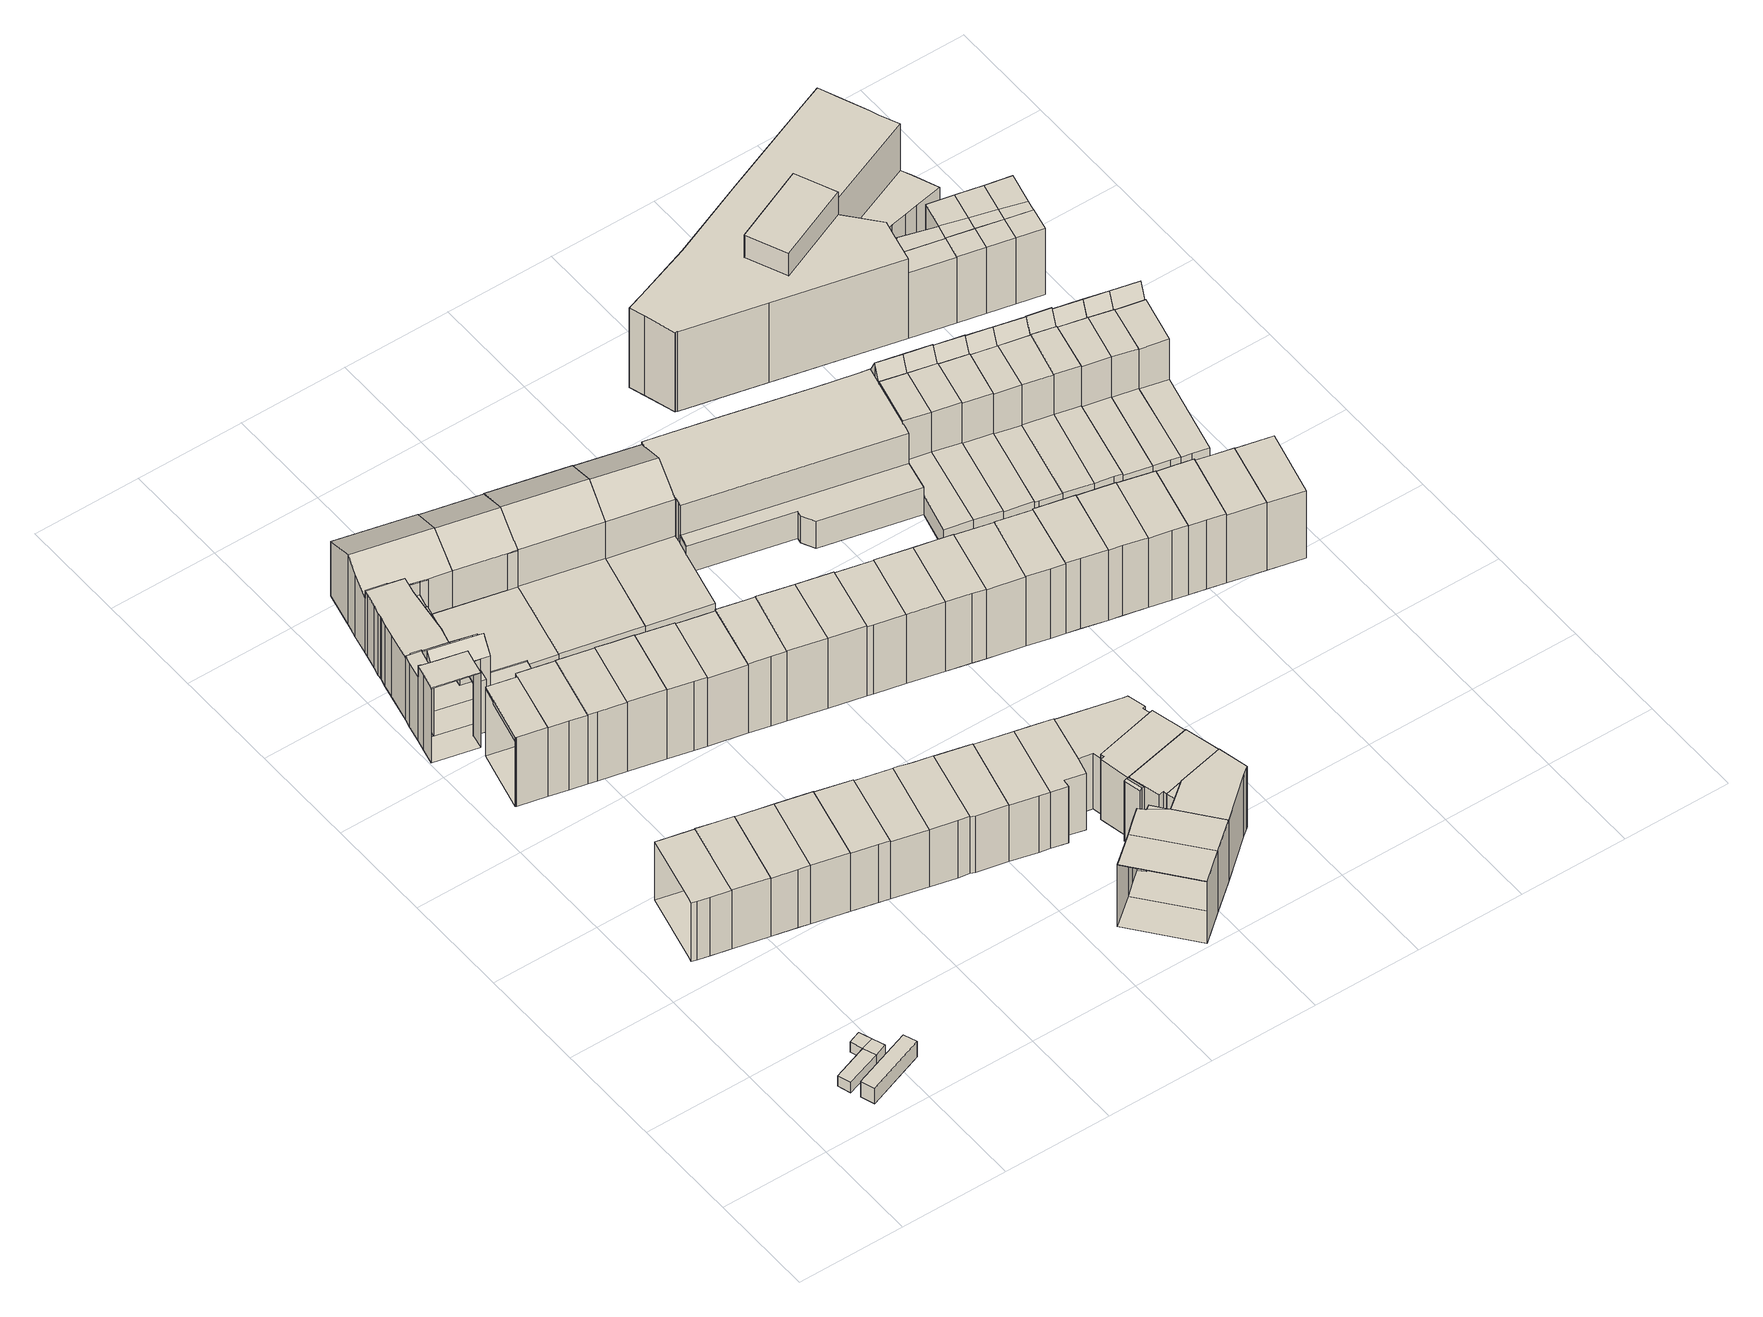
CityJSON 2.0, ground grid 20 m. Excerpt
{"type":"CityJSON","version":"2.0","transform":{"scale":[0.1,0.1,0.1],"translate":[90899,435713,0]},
"CityObjects":{
"building1":{"type":"Building","attributes":{"TerrainHeight":1.42,"bron_tex":"UltraCAM-X 10cm juni 2008","voll_tex":"complete","bron_geo":"Lidar 15-30 punten - nov. 2008","status":"1"},"geometry":[{"type":"MultiSurface","lod":"2","boundaries":[[[0,1,2,3]],[[4,0,3,5,6]],[[7,8,1,0]],[[9,10,11,12,13,14,15]],[[3,2,14,16]],[[2,1,17,14]],[[4,6,12,11]],[[6,5,13,12]],[[5,3,16,13]],[[0,4,11,10]],[[7,0,10,9]],[[1,8,15,17]],[[8,7,9,15]]]}]},
"building2":{"type":"Building","attributes":{"TerrainHeight":1.43,"bron_tex":"UltraCAM-X 10cm juni 2008","voll_tex":"complete","bron_geo":"Lidar 15-30 punten - nov. 2008","status":"1"},"geometry":[{"type":"MultiSurface","lod":"2","boundaries":[[[18,19,20,21]],[[22,23,24,25]],[[18,21,23,22]],[[21,20,24,23]],[[20,19,25,24]],[[19,18,22,25]]]}]},
"building3":{"type":"Building","attributes":{"TerrainHeight":1.89,"bron_tex":"UltraCAM-X 10cm juni 2008","voll_tex":"complete","bron_geo":"Lidar 15-30 punten - nov. 2008","status":"1"},"geometry":[{"type":"MultiSurface","lod":"2","boundaries":[[[26,27,28,29,30,31,32,33]],[[34,35,36,37,38,39,40]],[[31,30,35,34]],[[28,27,38,37]],[[27,26,41,38]],[[26,33,39,41]]]}]},
"building4":{"type":"Building","attributes":{"TerrainHeight":1.78,"bron_tex":"UltraCAM-X 10cm juni 2008","voll_tex":"complete","bron_geo":"Lidar 15-30 punten - nov. 2008","status":"1"},"geometry":[{"type":"MultiSurface","lod":"2","boundaries":[[[42,43,44,45,46,47]],[[35,48,49,37,36]],[[43,42,29,28]],[[42,47,30,29]],[[47,46,50,35]],[[46,45,48,50]],[[45,44,51,52]],[[44,43,37,49]]]}]},
"building5":{"type":"Building","attributes":{"TerrainHeight":0.68,"bron_tex":"UltraCAM-X 10cm juni 2008","voll_tex":"complete","bron_geo":"Lidar 15-30 punten - nov. 2008","status":"1"},"geometry":[{"type":"MultiSurface","lod":"2","boundaries":[[[53,54,55,56,57,58,59]],[[60,61,62,63,64,65]],[[55,54,66,67]],[[54,53,68,69]],[[53,59,61,60]],[[59,58,70,71]],[[58,57,63,62]],[[57,56,72,63]],[[56,55,64,72]]]}]},
"building6":{"type":"Building","attributes":{"TerrainHeight":0.84,"bron_tex":"UltraCAM-X 10cm juni 2008","voll_tex":"complete","bron_geo":"Lidar 15-30 punten - nov. 2008","status":"1"},"geometry":[{"type":"MultiSurface","lod":"2","boundaries":[[[73,74,75,76,77,78,79,80]],[[81,82,83]],[[84,85,86,87]],[[88,89,90,91,92,93]],[[74,73,94,93]],[[73,80,88,94]],[[79,78,95,96]],[[78,77,81,83]],[[77,76,84,87]],[[76,75,92,91]],[[75,74,97,98]],[[86,85,90,89]],[[85,84,91,90]],[[82,81,87,86]]]}]},
"building7":{"type":"Building","attributes":{"TerrainHeight":1.88,"bron_tex":"UltraCAM-X 10cm juni 2008","voll_tex":"complete","bron_geo":"Lidar 15-30 punten - nov. 2008","status":"1"},"geometry":[{"type":"MultiSurface","lod":"2","boundaries":[[[99,100,52,51,101]],[[48,102,103,49]],[[52,100,102,48]],[[99,101,104,103]],[[101,51,49,104]]]}]},
"building8":{"type":"Building","attributes":{"TerrainHeight":0.79,"bron_tex":"UltraCAM-X 10cm juni 2008","voll_tex":"complete","bron_geo":"Lidar 15-30 punten - nov. 2008","status":"1"},"geometry":[{"type":"MultiSurface","lod":"2","boundaries":[[[71,70,105,106,107,108]],[[61,109,110,111,62]],[[71,108,109,61]],[[108,107,110,109]],[[106,105,112,111]],[[105,70,62,112]]]}]},
"building9":{"type":"Building","attributes":{"TerrainHeight":0.75,"bron_tex":"UltraCAM-X 10cm juni 2008","voll_tex":"complete","bron_geo":"Lidar 15-30 punten - nov. 2008","status":"1"},"geometry":[{"type":"MultiSurface","lod":"2","boundaries":[[[113,114,115,116,117]],[[117,116,118,119,120]],[[121,122,123,124,125,126,127]],[[128,129,130,131]],[[132,133,134,135,89,88]],[[136,137,126,125]],[[137,136,80,79]],[[125,124,138,88]],[[124,123,132,138]],[[123,122,139,140]],[[121,127,141,142]],[[127,126,96,95]],[[128,131,135,134]],[[131,130,143,135]],[[113,117,144,141]],[[116,115,130,145]],[[115,114,89,143]],[[114,113,83,82]],[[117,120,142,144]],[[118,116,145,129]]]}]},
"building10":{"type":"Building","attributes":{"TerrainHeight":1.96,"bron_tex":"UltraCAM-X 10cm juni 2008","voll_tex":"complete","bron_geo":"Lidar 15-30 punten - nov. 2008","status":"1"},"geometry":[{"type":"MultiSurface","lod":"2","boundaries":[[[146,147,100,99]],[[102,148,149,103]],[[100,147,148,102]],[[147,146,150,151]],[[146,99,103,149]]]}]},
"building11":{"type":"Building","attributes":{"TerrainHeight":0.65,"bron_tex":"UltraCAM-X 10cm juni 2008","voll_tex":"complete","bron_geo":"Lidar 15-30 punten - nov. 2008","status":"1"},"geometry":[{"type":"MultiSurface","lod":"2","boundaries":[[[152,153,154,155,156,157]],[[110,158,159,111]],[[154,153,107,106]],[[153,152,160,110]],[[152,157,158,160]],[[156,155,161,159]],[[155,154,111,161]]]}]},
"building12":{"type":"Building","attributes":{"TerrainHeight":2.05,"bron_tex":"UltraCAM-X 10cm juni 2008","voll_tex":"complete","bron_geo":"Lidar 15-30 punten - nov. 2008","status":"1"},"geometry":[{"type":"MultiSurface","lod":"2","boundaries":[[[162,163,164,151,150]],[[148,165,166,149]],[[151,164,165,148]],[[164,163,167,168]],[[163,162,169,166]],[[162,150,149,169]]]}]},
"building13":{"type":"Building","attributes":{"TerrainHeight":0.56,"bron_tex":"UltraCAM-X 10cm juni 2008","voll_tex":"complete","bron_geo":"Lidar 15-30 punten - nov. 2008","status":"1"},"geometry":[{"type":"MultiSurface","lod":"2","boundaries":[[[170,171,172,173,174,175,176,177,178,179,180,181,182,183,184,185]],[[186,187,188,189]],[[190,191,192,193,194]],[[195,196,197,198,199,200,201,202,203,204,205,206]],[[207,208,209,210,211]],[[212,213,121]],[[214,215,216]],[[217,218,134,133,132,219,220,221,222,223,224,225]],[[226,227,202,201]],[[228,216,211,209]],[[214,228,204,229]],[[230,231,175,174]],[[231,230,122,121]],[[232,233,198,197]],[[233,232,129,128]],[[193,192,195,206]],[[201,200,234,235]],[[200,199,236,234]],[[199,198,134,218]],[[209,208,205,204]],[[173,172,219,132]],[[172,171,220,219]],[[171,170,237,220]],[[170,185,221,237]],[[185,184,238,221]],[[184,183,222,238]],[[183,182,239,222]],[[182,181,223,239]],[[180,179,216,215]],[[179,178,207,211]],[[178,177,186,189]],[[177,176,190,194]],[[174,173,140,139]],[[189,188,208,207]],[[188,187,206,205]],[[187,186,194,193]],[[121,213,176,175]],[[240,212,196,195]],[[213,240,192,190]],[[241,121,120,242]],[[240,241,242,243]],[[212,240,243,119]],[[212,244,197,196]],[[244,212,119,118]]]}]},
"building14":{"type":"Building","attributes":{"TerrainHeight":0.39,"bron_tex":"UltraCAM-X 10cm juni 2008","voll_tex":"complete","bron_geo":"Lidar 15-30 punten - nov. 2008","status":"1"},"geometry":[{"type":"MultiSurface","lod":"2","boundaries":[[[245,246,247,248,249,250,251]],[[252,250,249,253]],[[254,224,223,255]],[[245,251,256,223]],[[251,250,257,256]],[[249,248,258]],[[248,247,259,260]],[[261,246,215,262]],[[263,261,262,228]],[[247,263,228,214]],[[250,252,255,257]],[[252,253,254,255]],[[253,249,258,264]],[[260,259,229,203]],[[265,266,246,245]],[[266,265,181,180]]]}]},
"building15":{"type":"Building","attributes":{"TerrainHeight":0.57,"bron_tex":"UltraCAM-X 10cm juni 2008","voll_tex":"complete","bron_geo":"Lidar 15-30 punten - nov. 2008","status":"1"},"geometry":[{"type":"MultiSurface","lod":"2","boundaries":[[[267,268,269,270,271]],[[158,272,273,159]],[[267,271,157,156]],[[271,270,274,158]],[[270,269,272,274]],[[269,268,275,276]],[[268,267,159,273]]]}]},
"building16":{"type":"Building","attributes":{"TerrainHeight":2.23,"bron_tex":"UltraCAM-X 10cm juni 2008","voll_tex":"complete","bron_geo":"Lidar 15-30 punten - nov. 2008","status":"1"},"geometry":[{"type":"MultiSurface","lod":"2","boundaries":[[[168,167,277,278]],[[165,279,280,166]],[[168,278,279,165]],[[277,167,166,280]]]}]},
"building17":{"type":"Building","attributes":{"TerrainHeight":0.65,"bron_tex":"UltraCAM-X 10cm juni 2008","voll_tex":"complete","bron_geo":"Lidar 15-30 punten - nov. 2008","status":"1"},"geometry":[{"type":"MultiSurface","lod":"2","boundaries":[[[281,282,283,276,275]],[[272,284,285,273]],[[276,283,284,272]],[[283,282,286,287]],[[282,281,288,285]],[[281,275,273,288]]]}]},
"building18":{"type":"Building","attributes":{"TerrainHeight":2.27,"bron_tex":"UltraCAM-X 10cm juni 2008","voll_tex":"complete","bron_geo":"Lidar 15-30 punten - nov. 2008","status":"1"},"geometry":[{"type":"MultiSurface","lod":"2","boundaries":[[[289,290,291,278,277,292,293]],[[279,294,295,296,297,280]],[[278,291,294,279]],[[291,290,295,294]],[[290,289,296,295]],[[289,293,298,299]],[[293,292,300,297]],[[292,277,280,300]]]}]},
"building19":{"type":"Building","attributes":{"TerrainHeight":0.4,"bron_tex":"UltraCAM-X 10cm juni 2008","voll_tex":"complete","bron_geo":"Lidar 15-30 punten - nov. 2008","status":"1"},"geometry":[{"type":"MultiSurface","lod":"2","boundaries":[[[258,248,301,302,303]],[[258,303,304,264]],[[305,225,224,254]],[[302,301,227,226]],[[301,248,260,306]],[[264,304,305,254]],[[306,260,203,202]]]}]},
"building20":{"type":"Building","attributes":{"TerrainHeight":0.93,"bron_tex":"UltraCAM-X 10cm juni 2008","voll_tex":"complete","bron_geo":"Lidar 15-30 punten - nov. 2008","status":"1"},"geometry":[{"type":"MultiSurface","lod":"2","boundaries":[[[307,287,286,308,309]],[[284,310,311,285]],[[287,307,312,284]],[[307,309,310,312]],[[308,286,285,311]]]}]},
"building21":{"type":"Building","attributes":{"TerrainHeight":2.35,"bron_tex":"UltraCAM-X 10cm juni 2008","voll_tex":"complete","bron_geo":"Lidar 15-30 punten - nov. 2008","status":"1"},"geometry":[{"type":"MultiSurface","lod":"2","boundaries":[[[313,314,315,316,299,298]],[[296,317,318,297]],[[299,316,319,296]],[[316,315,317,319]],[[315,314,320,321]],[[314,313,322,318]],[[313,298,297,322]]]}]},
"building22":{"type":"Building","attributes":{"TerrainHeight":0.63,"bron_tex":"UltraCAM-X 10cm juni 2008","voll_tex":"complete","bron_geo":"Lidar 15-30 punten - nov. 2008","status":"1"},"geometry":[{"type":"MultiSurface","lod":"2","boundaries":[[[323,324,325,326,327,328]],[[310,329,330,311]],[[323,328,309,308]],[[328,327,331,310]],[[327,326,329,331]],[[325,324,332,330]],[[324,323,311,332]]]}]},
"building23":{"type":"Building","attributes":{"TerrainHeight":0.39,"bron_tex":"UltraCAM-X 10cm juni 2008","voll_tex":"complete","bron_geo":"Lidar 15-30 punten - nov. 2008","status":"1"},"geometry":[{"type":"MultiSurface","lod":"2","boundaries":[[[333,334,335,336,337]],[[338,302,339,340]],[[338,340,341,342]],[[343,344,218,217,225,305]],[[338,303,302]],[[340,339,345]],[[339,302,333,337]],[[338,342,304,303]],[[342,341,343,305]],[[341,340,345,346]],[[335,334,234,236]],[[334,333,235,234]],[[337,336,347,348]],[[336,335,218,344]]]}]},
"building24":{"type":"Building","attributes":{"TerrainHeight":2.2,"bron_tex":"UltraCAM-X 10cm juni 2008","voll_tex":"complete","bron_geo":"Lidar 15-30 punten - nov. 2008","status":"1"},"geometry":[{"type":"MultiSurface","lod":"2","boundaries":[[[349,350,351,352]],[[353,354,355,356]],[[349,352,353,356]],[[351,350,355,354]],[[350,349,357,358]]]}]},
"building25":{"type":"Building","attributes":{"TerrainHeight":2.45,"bron_tex":"UltraCAM-X 10cm juni 2008","voll_tex":"complete","bron_geo":"Lidar 15-30 punten - nov. 2008","status":"1"},"geometry":[{"type":"MultiSurface","lod":"2","boundaries":[[[359,360,321,320,361,362]],[[317,363,364,318]],[[321,360,365,317]],[[360,359,363,365]],[[362,361,366,364]],[[361,320,318,366]]]}]},
"building26":{"type":"Building","attributes":{"TerrainHeight":0.5,"bron_tex":"UltraCAM-X 10cm juni 2008","voll_tex":"complete","bron_geo":"Lidar 15-30 punten - nov. 2008","status":"1"},"geometry":[{"type":"MultiSurface","lod":"2","boundaries":[[[367,368,369,370,371]],[[329,372,373,330]],[[369,368,326,325]],[[368,367,374,329]],[[367,371,372,374]],[[370,369,330,373]]]}]},
"building27":{"type":"Building","attributes":{"TerrainHeight":2.17,"bron_tex":"UltraCAM-X 10cm juni 2008","voll_tex":"complete","bron_geo":"Lidar 15-30 punten - nov. 2008","status":"1"},"geometry":[{"type":"MultiSurface","lod":"2","boundaries":[[[352,351,375,376,377,378,379,380]],[[378,377,381]],[[382,383,354,353,384,385,386,387,388]],[[352,380,384,353]],[[380,379,385,384]],[[379,378,386,385]],[[377,376,382,388]],[[376,375,389,390]],[[375,351,354,383]],[[378,381,387,386]],[[381,377,388,387]]]}]},
"building28":{"type":"Building","attributes":{"TerrainHeight":2.42,"bron_tex":"UltraCAM-X 10cm juni 2008","voll_tex":"complete","bron_geo":"Lidar 15-30 punten - nov. 2008","status":"1"},"geometry":[{"type":"MultiSurface","lod":"2","boundaries":[[[391,392,393,359,362,394,395,396]],[[363,397,398,399,400,401,364]],[[359,393,402,363]],[[393,392,397,402]],[[392,391,403,404]],[[391,396,399,398]],[[396,395,400,399]],[[395,394,401,400]],[[394,362,364,401]]]}]},
"building29":{"type":"Building","attributes":{"TerrainHeight":0.52,"bron_tex":"UltraCAM-X 10cm juni 2008","voll_tex":"complete","bron_geo":"Lidar 15-30 punten - nov. 2008","status":"1"},"geometry":[{"type":"MultiSurface","lod":"2","boundaries":[[[371,370,405,406]],[[372,407,408,373]],[[371,406,407,372]],[[406,405,409,410]],[[405,370,373,408]]]}]},
"building30":{"type":"Building","attributes":{"TerrainHeight":0.4,"bron_tex":"UltraCAM-X 10cm juni 2008","voll_tex":"complete","bron_geo":"Lidar 15-30 punten - nov. 2008","status":"1"},"geometry":[{"type":"MultiSurface","lod":"2","boundaries":[[[348,347,411,412,413,414,415,416]],[[417,418,419,418]],[[345,339,420,421,422]],[[345,422,423,346]],[[424,425,426,427,344,343]],[[422,421,428,429]],[[421,420,430,431]],[[420,339,348,416]],[[346,423,424,343]],[[423,422,429,424]],[[432,433,413,412]],[[433,432,434,435]],[[416,415,436,437]],[[412,411,427,426]],[[411,347,344,427]],[[417,418,414,413]],[[418,419,415,414]]]}]},
"building31":{"type":"Building","attributes":{"TerrainHeight":2.45,"bron_tex":"UltraCAM-X 10cm juni 2008","voll_tex":"complete","bron_geo":"Lidar 15-30 punten - nov. 2008","status":"1"},"geometry":[{"type":"MultiSurface","lod":"2","boundaries":[[[390,389,438,439,440,441,442,443]],[[444,445,446]],[[447,448,449,450,451,383,382,452]],[[453,444,447,454]],[[390,443,452,382]],[[443,442,446,445]],[[442,441,455,446]],[[441,440,449,448]],[[440,439,450,449]],[[439,438,451,450]],[[438,389,383,451]],[[445,444,447,452]]]}]},
"building32":{"type":"Building","attributes":{"TerrainHeight":0.68,"bron_tex":"UltraCAM-X 10cm juni 2008","voll_tex":"complete","bron_geo":"Lidar 15-30 punten - nov. 2008","status":"1"},"geometry":[{"type":"MultiSurface","lod":"2","boundaries":[[[409,456,457,458,410]],[[407,459,460,408]],[[410,458,459,407]],[[457,456,461,460]],[[456,409,408,461]]]}]},
"building33":{"type":"Building","attributes":{"TerrainHeight":2.45,"bron_tex":"UltraCAM-X 10cm juni 2008","voll_tex":"complete","bron_geo":"Lidar 15-30 punten - nov. 2008","status":"1"},"geometry":[{"type":"MultiSurface","lod":"2","boundaries":[[[455,462,463,464,465,466,444,453]],[[467,468,469,470]],[[471,472,468,467]],[[473,474,448,447,475,476,477,478,479]],[[463,462,480,481]],[[462,455,448,474]],[[455,453,454,448]],[[444,466,475,447]],[[466,465,476,475]],[[465,464,477,476]],[[464,463,470,469]],[[467,470,473,482]],[[469,468,483,477]],[[471,467,482,479]],[[468,472,478,483]],[[472,471,479,478]]]}]},
"building34":{"type":"Building","attributes":{"TerrainHeight":2.63,"bron_tex":"UltraCAM-X 10cm juni 2008","voll_tex":"complete","bron_geo":"Lidar 15-30 punten - nov. 2008","status":"1"},"geometry":[{"type":"MultiSurface","lod":"2","boundaries":[[[484,481,480,485,486,487]],[[488,489,474,473,490,491]],[[484,487,491,490]],[[487,486,488,491]],[[485,480,474,489]],[[481,484,490,473]]]}]},
"building35":{"type":"Building","attributes":{"TerrainHeight":2.62,"bron_tex":"UltraCAM-X 10cm juni 2008","voll_tex":"complete","bron_geo":"Lidar 15-30 punten - nov. 2008","status":"1"},"geometry":[{"type":"MultiSurface","lod":"2","boundaries":[[[492,493,494,495,496,497,404,403,498,499]],[[397,500,501,502,503,504,489,488,505,398]],[[404,497,500,397]],[[497,496,501,500]],[[496,495,502,501]],[[495,494,503,502]],[[494,493,504,503]],[[493,492,489,504]],[[499,498,505,488]],[[498,403,398,505]],[[486,485,492,499]]]}]},
"building36":{"type":"Building","attributes":{"TerrainHeight":0.62,"bron_tex":"UltraCAM-X 10cm juni 2008","voll_tex":"complete","bron_geo":"Lidar 15-30 punten - nov. 2008","status":"1"},"geometry":[{"type":"MultiSurface","lod":"2","boundaries":[[[506,507,508,509]],[[459,510,511,460]],[[507,506,458,457]],[[506,509,510,459]],[[508,507,460,511]]]}]},
"building37":{"type":"Building","attributes":{"TerrainHeight":0.63,"bron_tex":"UltraCAM-X 10cm juni 2008","voll_tex":"complete","bron_geo":"Lidar 15-30 punten - nov. 2008","status":"1"},"geometry":[{"type":"MultiSurface","lod":"2","boundaries":[[[508,512,513,514,515,509]],[[510,516,517,511]],[[509,515,518,510]],[[515,514,516,518]],[[514,513,519,520]],[[513,512,521,517]],[[512,508,511,521]]]}]},
"building38":{"type":"Building","attributes":{"TerrainHeight":0.67,"bron_tex":"UltraCAM-X 10cm juni 2008","voll_tex":"complete","bron_geo":"Lidar 15-30 punten - nov. 2008","status":"1"},"geometry":[{"type":"MultiSurface","lod":"2","boundaries":[[[520,519,522,523]],[[516,524,525,517]],[[520,523,524,516]],[[522,519,517,525]]]}]},
"building39":{"type":"Building","attributes":{"TerrainHeight":0.46,"bron_tex":"UltraCAM-X 10cm juni 2008","voll_tex":"complete","bron_geo":"Lidar 15-30 punten - nov. 2008","status":"1"},"geometry":[{"type":"MultiSurface","lod":"2","boundaries":[[[419,418,417,526,527,528,529,530,531,532,533,534,535]],[[536,537,435,434,538,539,540]],[[541,542,543,544,545,546,426,425,424,547,548,549]],[[550,551,541,552]],[[553,550,552,554]],[[431,430,555,428]],[[536,540,544,543]],[[540,539,545,544]],[[539,538,546,545]],[[538,434,426,546]],[[419,535,437,436]],[[535,534,424,555]],[[534,533,547,424]],[[533,532,548,547]],[[532,531,549,548]],[[531,530,541,549]],[[530,529,554,541]],[[526,417,435,537]],[[556,557,529,528]]]}]},
"building40":{"type":"Building","attributes":{"TerrainHeight":0.54,"bron_tex":"UltraCAM-X 10cm juni 2008","voll_tex":"complete","bron_geo":"Lidar 15-30 punten - nov. 2008","status":"1"},"geometry":[{"type":"MultiSurface","lod":"2","boundaries":[[[558,559,560,561,562]],[[524,563,564,525]],[[560,559,523,522]],[[559,558,563,524]],[[562,561,565,564]],[[561,560,525,565]]]}]},
"building41":{"type":"Building","attributes":{"TerrainHeight":0.43,"bron_tex":"UltraCAM-X 10cm juni 2008","voll_tex":"complete","bron_geo":"Lidar 15-30 punten - nov. 2008","status":"1"},"geometry":[{"type":"MultiSurface","lod":"2","boundaries":[[[566,567,568,569,570]],[[563,571,572,564]],[[570,569,558,562]],[[569,568,571,563]],[[568,567,573,574]],[[567,566,575,572]],[[566,570,564,575]]]}]},
"building42":{"type":"Building","attributes":{"TerrainHeight":0.37,"bron_tex":"UltraCAM-X 10cm juni 2008","voll_tex":"complete","bron_geo":"Lidar 15-30 punten - nov. 2008","status":"1"},"geometry":[{"type":"MultiSurface","lod":"2","boundaries":[[[576,577,578,579,580,581,582]],[[528,527,526,527,583]],[[584,585,586,587]],[[587,529,588,584]],[[589,590,591,592,593]],[[541,594,595,596,543,542]],[[587,586,551,550]],[[586,585,594,541]],[[529,587,550,553]],[[597,598,537,536]],[[598,597,582,581]],[[583,527,580,579]],[[527,526,581,580]],[[589,593,528,583]],[[593,592,557,556]],[[592,591,588,529]],[[590,589,579,578]],[[576,582,543,596]],[[577,576,596,595]]]}]},
"building43":{"type":"Building","attributes":{"TerrainHeight":0.5,"bron_tex":"UltraCAM-X 10cm juni 2008","voll_tex":"complete","bron_geo":"Lidar 15-30 punten - nov. 2008","status":"1"},"geometry":[{"type":"MultiSurface","lod":"2","boundaries":[[[599,600,574,573,601]],[[571,602,603,572]],[[574,600,602,571]],[[600,599,604,605]],[[599,601,606,603]],[[601,573,572,606]]]}]},
"building44":{"type":"Building","attributes":{"TerrainHeight":0.37,"bron_tex":"UltraCAM-X 10cm juni 2008","voll_tex":"complete","bron_geo":"Lidar 15-30 punten - nov. 2008","status":"1"},"geometry":[{"type":"MultiSurface","lod":"2","boundaries":[[[578,577,607,608,609,610]],[[611,585,584,612,613]],[[584,588,614,612]],[[591,590,615,616]],[[594,617,618,619,620,595]],[[585,611,621,594]],[[611,613,617,621]],[[613,612,622,623]],[[612,614,624,622]],[[591,616,614,588]],[[616,615,625,626]],[[615,590,578,610]],[[610,609,627,628]],[[609,608,629,627]],[[608,607,630,629]],[[607,577,595,620]]]}]},
"building45":{"type":"Building","attributes":{"TerrainHeight":0.59,"bron_tex":"UltraCAM-X 10cm juni 2008","voll_tex":"complete","bron_geo":"Lidar 15-30 punten - nov. 2008","status":"1"},"geometry":[{"type":"MultiSurface","lod":"2","boundaries":[[[631,632,633,605,604]],[[602,634,635,603]],[[605,633,634,602]],[[633,632,636,637]],[[632,631,638,635]],[[631,604,603,638]]]}]},
"building46":{"type":"Building","attributes":{"TerrainHeight":0.54,"bron_tex":"UltraCAM-X 10cm juni 2008","voll_tex":"complete","bron_geo":"Lidar 15-30 punten - nov. 2008","status":"1"},"geometry":[{"type":"MultiSurface","lod":"2","boundaries":[[[628,627,629,630,639,640]],[[623,622,641,642,643]],[[622,624,644,641]],[[626,625,645,646]],[[647,648,620,619,618,617]],[[623,643,649,617]],[[643,642,647,649]],[[642,641,650,651]],[[641,644,652,650]],[[626,646,644,624]],[[646,645,653,654]],[[645,625,628,640]],[[640,639,655,656]],[[639,630,620,648]]]}]},
"building47":{"type":"Building","attributes":{"TerrainHeight":0.69,"bron_tex":"UltraCAM-X 10cm juni 2008","voll_tex":"complete","bron_geo":"Lidar 15-30 punten - nov. 2008","status":"1"},"geometry":[{"type":"MultiSurface","lod":"2","boundaries":[[[657,637,636,658,659,660]],[[634,661,662,635]],[[637,657,663,634]],[[657,660,661,663]],[[660,659,664,665]],[[659,658,666,662]],[[658,636,635,666]]]}]},
"building48":{"type":"Building","attributes":{"TerrainHeight":0.7,"bron_tex":"UltraCAM-X 10cm juni 2008","voll_tex":"complete","bron_geo":"Lidar 15-30 punten - nov. 2008","status":"1"},"geometry":[{"type":"MultiSurface","lod":"2","boundaries":[[[656,655,667,668,669]],[[670,671,651,650]],[[650,652,672,670]],[[654,653,673,674]],[[675,676,648,647]],[[651,671,675,647]],[[654,674,672,652]],[[673,653,656,669]],[[668,667,677,676]],[[667,655,648,677]]]}]},
"building49":{"type":"Building","attributes":{"TerrainHeight":0.95,"bron_tex":"UltraCAM-X 10cm juni 2008","voll_tex":"complete","bron_geo":"Lidar 15-30 punten - nov. 2008","status":"1"},"geometry":[{"type":"MultiSurface","lod":"2","boundaries":[[[664,678,679,680,665]],[[661,681,682,662]],[[665,680,683,661]],[[680,679,681,683]],[[679,678,684,685]],[[678,664,662,682]]]}]},
"building50":{"type":"Building","attributes":{"TerrainHeight":0.67,"bron_tex":"UltraCAM-X 10cm juni 2008","voll_tex":"complete","bron_geo":"Lidar 15-30 punten - nov. 2008","status":"1"},"geometry":[{"type":"MultiSurface","lod":"2","boundaries":[[[686,687,688,689]],[[690,691,671,670]],[[670,672,692,690]],[[674,673,693,694]],[[695,696,676,675]],[[671,691,695,675]],[[674,694,692,672]],[[693,673,686,689]],[[687,686,669,668]],[[688,687,676,696]]]}]},
"building51":{"type":"Building","attributes":{"TerrainHeight":0.25,"bron_tex":"UltraCAM-X 10cm juni 2008","voll_tex":"complete","bron_geo":"Lidar 15-30 punten - nov. 2008","status":"1"},"geometry":[{"type":"MultiSurface","lod":"2","boundaries":[[[697,698,699,700,701]],[[702,703,704,705,706,707,708,709,710,711,712,713,714,715,716,717,718,719,720,721,722,723,724,725,726]],[[727,728,729,730,731,732,733,734,735,736,737,738,739]],[[740,741,742,743,744,745,746,747,748,749,750,751,752,753,754]],[[697,701,703,702]],[[701,700,704,703]],[[700,699,734,733]],[[699,698,726,725]],[[698,697,702,726]],[[715,714,755,749]],[[714,713,750,755]],[[713,712,751,750]],[[712,711,752,751]],[[711,710,756,752]],[[710,709,753,756]],[[709,708,757,758]],[[708,707,759,760]],[[707,706,761,759]],[[706,705,762,763]],[[705,704,733,732]],[[725,724,735,734]],[[724,723,744,764]],[[723,722,765,766]],[[722,721,767,745]],[[721,720,746,767]],[[720,719,747,746]],[[719,718,768,747]],[[718,717,748,768]],[[717,716,769,748]],[[716,715,749,769]],[[732,731,770,771]],[[731,730,754,772]],[[730,729,740,754]],[[729,728,741,740]],[[728,727,773,741]],[[727,739,742,773]],[[739,738,774,742]],[[738,737,743,774]],[[737,736,775,743]],[[736,735,764,775]]]}]},
"building52":{"type":"Building","attributes":{"TerrainHeight":0.63,"bron_tex":"UltraCAM-X 10cm juni 2008","voll_tex":"complete","bron_geo":"Lidar 15-30 punten - nov. 2008","status":"1"},"geometry":[{"type":"MultiSurface","lod":"2","boundaries":[[[689,688,776,777,778]],[[779,780,781,782,783]],[[781,784,785,782]],[[786,787,788,789]],[[790,791,696,695]],[[781,780,691,690]],[[780,779,792,695]],[[779,783,790,792]],[[783,782,793,794]],[[784,781,690,692]],[[782,785,795,793]],[[787,786,694,693]],[[786,789,785,784]],[[789,788,796,797]],[[788,787,689,778]],[[778,777,798,799]],[[777,776,800,791]],[[776,688,696,800]]]}]},
"building53":{"type":"Building","attributes":{"TerrainHeight":1.06,"bron_tex":"UltraCAM-X 10cm juni 2008","voll_tex":"complete","bron_geo":"Lidar 15-30 punten - nov. 2008","status":"1"},"geometry":[{"type":"MultiSurface","lod":"2","boundaries":[[[685,684,801,802]],[[681,803,804,682]],[[685,802,803,681]],[[801,684,682,804]]]}]},
"building54":{"type":"Building","attributes":{"TerrainHeight":0.85,"bron_tex":"UltraCAM-X 10cm juni 2008","voll_tex":"complete","bron_geo":"Lidar 15-30 punten - nov. 2008","status":"1"},"geometry":[{"type":"MultiSurface","lod":"2","boundaries":[[[799,798,805,806]],[[793,807,808,809,794]],[[793,795,810,807]],[[797,796,811,812]],[[813,814,791,790]],[[794,809,815,790]],[[809,808,813,815]],[[810,816,807]],[[797,812,810,795]],[[811,796,799,806]],[[806,805,817,818]],[[805,798,791,814]]]}]},
"building55":{"type":"Building","attributes":{"TerrainHeight":0.83,"bron_tex":"UltraCAM-X 10cm juni 2008","voll_tex":"complete","bron_geo":"Lidar 15-30 punten - nov. 2008","status":"1"},"geometry":[{"type":"MultiSurface","lod":"2","boundaries":[[[766,765,819]],[[820,821,822,823,824]],[[825,826,827,828]],[[829,830,745,744,831]],[[766,819,832,744]],[[819,765,745,832]],[[821,820,744,832]],[[820,824,831,744]],[[824,823,829,831]],[[823,822,833,829]],[[826,825,832,745]],[[825,828,822,821]],[[827,826,745,830]]]}]},
"building56":{"type":"Building","attributes":{"TerrainHeight":0.87,"bron_tex":"UltraCAM-X 10cm juni 2008","voll_tex":"complete","bron_geo":"Lidar 15-30 punten - nov. 2008","status":"1"},"geometry":[{"type":"MultiSurface","lod":"2","boundaries":[[[818,817,834,835,836]],[[837,838,808,807]],[[807,816,839,837]],[[812,811,840,841]],[[842,843,814,813]],[[808,838,842,813]],[[812,841,839,816]],[[841,840,844,845]],[[840,811,818,836]],[[836,835,846,847]],[[835,834,848,843]],[[834,817,814,848]]]}]},
"building57":{"type":"Building","attributes":{"TerrainHeight":0.93,"bron_tex":"UltraCAM-X 10cm juni 2008","voll_tex":"complete","bron_geo":"Lidar 15-30 punten - nov. 2008","status":"1"},"geometry":[{"type":"MultiSurface","lod":"2","boundaries":[[[847,846,849,850,851]],[[852,838,837,853,854]],[[837,839,855,853]],[[845,844,856,857]],[[858,859,843,842]],[[838,852,860,842]],[[852,854,858,860]],[[845,857,855,839]],[[856,844,847,851]],[[850,849,861,859]],[[849,846,843,861]]]}]},
"building58":{"type":"Building","attributes":{"TerrainHeight":0.67,"bron_tex":"UltraCAM-X 10cm juni 2008","voll_tex":"complete","bron_geo":"Lidar 15-30 punten - nov. 2008","status":"1"},"geometry":[{"type":"MultiSurface","lod":"2","boundaries":[[[828,862,863,864]],[[864,863,865,866]],[[867,868,869,870]],[[829,871,872,873,830]],[[828,864,829,833]],[[864,866,871,829]],[[866,865,872,871]],[[868,867,828,827]],[[867,870,862,828]],[[869,868,830,873]]]}]},
"building59":{"type":"Building","attributes":{"TerrainHeight":0.69,"bron_tex":"UltraCAM-X 10cm juni 2008","voll_tex":"complete","bron_geo":"Lidar 15-30 punten - nov. 2008","status":"1"},"geometry":[{"type":"MultiSurface","lod":"2","boundaries":[[[863,862,874,875]],[[865,863,875,876]],[[870,869,877,878]],[[872,879,880,873]],[[865,876,879,872]],[[870,878,874,862]],[[877,869,873,880]]]}]},
"building60":{"type":"Building","attributes":{"TerrainHeight":0.71,"bron_tex":"UltraCAM-X 10cm juni 2008","voll_tex":"complete","bron_geo":"Lidar 15-30 punten - nov. 2008","status":"1"},"geometry":[{"type":"MultiSurface","lod":"2","boundaries":[[[875,874,881,882]],[[876,875,882,883]],[[878,877,884,885]],[[879,886,887,880]],[[876,883,886,879]],[[878,885,881,874]],[[884,877,880,887]]]}]}
},
"vertices":[
[166,127,23],[175,103,23],[198,112,23],[190,135,23],[158,150,23],[185,147,23],[181,159,23],[99,103,23],[107,79,23],[99,103,0],[166,127,0],[158,150,0],[181,159,0],[185,147,0],[198,112,0],[107,79,0],[190,135,0],[175,103,0],
[114,63,35],[123,38,35],[236,80,35],[227,104,35],[114,63,0],[227,104,0],[236,80,0],[123,38,0],
[85,451,132],[106,446,132],[142,438,132],[145,451,132],[174,578,132],[108,593,132],[78,466,132],[75,454,132],[108,593,0],[174,578,0],[145,451,0],[142,438,0],[106,446,0],[75,454,0],[78,466,0],[85,451,0],
[145,451,133],[142,438,133],[206,423,133],[239,563,133],[208,570,133],[174,578,133],[239,563,0],[206,423,0],[208,570,0],[206,423,132],[239,563,132],
[81,999,156],[73,969,156],[53,884,156],[54,883,156],[55,883,156],[106,871,156],[133,987,156],[81,999,0],[133,987,0],[106,871,0],[55,883,0],[53,884,0],[73,969,0],[73,969,147],[53,884,147],[81,999,152],[73,969,152],[106,871,155],[133,987,155],[54,883,0],
[10,1066,170],[3,1037,170],[85,1018,170],[91,1045,170],[96,1067,170],[40,1080,170],[18,1086,170],[15,1087,170],[96,1067,142],[117,1062,142],[40,1080,142],[91,1045,118],[112,1040,118],[117,1062,118],[96,1067,118],[15,1087,0],[117,1062,0],[112,1040,0],[91,1045,0],[85,1018,0],[3,1037,0],[10,1066,0],[40,1080,144],[18,1086,144],[3,1037,168],[85,1018,168],
[272,408,132],[305,548,132],[252,413,132],[305,548,0],[272,408,0],[252,413,0],
[142,863,155],[172,856,155],[201,980,155],[136,995,155],[136,995,0],[201,980,0],[172,856,0],[142,863,0],
[40,1080,143],[117,1062,143],[133,1058,143],[138,1082,170],[46,1105,170],[144,1107,142],[136,1109,142],[52,1129,143],[52,1129,145],[34,1133,145],[26,1135,145],[22,1118,145],[15,1087,145],[18,1086,145],[40,1080,145],[226,1087,48],[144,1107,48],[133,1058,48],[214,1039,48],[26,1135,0],[136,1109,0],[226,1087,0],[214,1039,0],[15,1087,171],[18,1086,171],[22,1118,0],[34,1133,138],[26,1135,138],[40,1080,0],[52,1129,0],[133,1058,0],[46,1105,0],[138,1082,48],
[338,393,132],[370,533,132],[370,533,0],[338,393,0],[338,393,131],[370,533,131],
[241,971,156],[201,980,156],[172,856,156],[189,852,156],[238,841,156],[267,965,156],[267,965,0],[238,841,0],[241,971,0],[189,852,0],
[385,382,131],[404,377,131],[436,517,131],[436,517,0],[404,377,0],[404,377,129],[436,517,129],[385,382,0],
[47,1226,140],[43,1211,140],[38,1187,140],[26,1135,140],[34,1133,140],[52,1129,140],[99,1118,140],[108,1153,140],[120,1242,140],[127,1273,140],[97,1280,140],[61,1288,140],[59,1279,140],[53,1254,140],[49,1237,140],[48,1230,140],[108,1153,98],[123,1150,98],[143,1236,98],[120,1242,98],[99,1118,94],[110,1115,94],[115,1114,94],[123,1150,94],[108,1153,94],[115,1114,40],[136,1109,40],[144,1107,40],[226,1087,40],[279,1076,40],[312,1220,40],[314,1230,40],[297,1234,40],[205,1255,40],[151,1267,40],[143,1236,40],[123,1150,40],[120,1242,93],[143,1236,93],[151,1267,93],[137,1271,93],[127,1273,93],[136,1109,144],[99,1118,145],[165,1264,121],[97,1280,121],[127,1273,121],[312,1220,0],[279,1076,0],[38,1187,0],[43,1211,0],[48,1230,0],[53,1254,0],[61,1288,0],[205,1255,0],[314,1230,0],[314,1230,122],[297,1234,122],[151,1267,121],[165,1264,40],[34,1133,147],[52,1129,147],[144,1107,50],[226,1087,50],[312,1220,39],[314,1230,39],[279,1076,39],[47,1226,0],[49,1237,0],[59,1279,0],[115,1114,144],[110,1115,144],[110,1115,143],[115,1114,143],[144,1107,144],
[61,1288,123],[97,1280,123],[165,1264,123],[205,1255,123],[219,1320,157],[76,1353,157],[69,1325,142],[91,1418,124],[234,1384,124],[234,1384,0],[91,1418,0],[69,1325,0],[76,1353,0],[219,1320,156],[165,1264,41],[205,1255,41],[137,1271,123],[137,1271,121],[151,1267,123],[234,1384,123],[61,1288,142],[97,1280,142],
[238,841,157],[303,826,157],[332,950,157],[294,958,157],[267,965,157],[332,950,0],[303,826,0],[294,958,0],[303,826,156],[332,950,156],
[468,362,129],[501,502,129],[501,502,0],[468,362,0],
[348,815,156],[370,810,156],[399,934,156],[399,934,0],[370,810,0],[370,810,154],[399,934,154],[348,815,0],
[568,486,129],[531,494,129],[505,502,129],[516,351,129],[536,347,129],[505,502,0],[531,494,0],[568,486,0],[536,347,0],[536,347,128],[568,486,128],[516,351,0],
[297,1234,123],[314,1230,124],[329,1295,156],[343,1359,123],[343,1359,0],[297,1234,41],
[424,928,154],[438,795,154],[466,919,154],[466,919,0],[438,795,0],[424,928,0],
[545,344,128],[600,332,128],[633,471,128],[627,472,128],[633,471,0],[600,332,0],[627,472,0],[600,332,127],[633,471,127],[545,344,0],
[438,795,157],[476,786,157],[502,780,157],[532,904,157],[517,907,157],[466,919,157],[532,904,0],[502,780,0],[517,907,0],[476,786,0],
[314,1230,41],[312,1220,41],[279,1076,41],[422,1043,42],[459,1197,42],[329,1295,157],[459,1197,124],[475,1261,157],[490,1325,124],[343,1359,124],[490,1325,0],[422,1043,0],[475,1261,156],[490,1325,123],[422,1043,41],[459,1197,41],
[653,119,140],[744,7,140],[796,50,140],[705,161,140],[705,161,0],[796,50,0],[744,7,0],[653,119,0],[653,119,139],[744,7,139],
[701,455,127],[636,470,127],[650,320,127],[669,316,127],[701,455,0],[669,316,0],[636,470,0],[650,320,0],
[559,897,158],[532,904,158],[502,780,158],[569,764,158],[597,888,158],[597,888,0],[569,764,0],[559,897,0],
[849,93,140],[790,166,140],[790,165,140],[760,187,140],[749,198,140],[727,180,140],[768,193,140],[790,166,0],[849,93,0],[727,180,0],[749,198,0],[760,187,0],[768,193,0],[790,165,0],[849,93,138],[790,166,138],
[747,350,127],[767,440,127],[740,446,127],[699,309,127],[701,324,127],[738,315,127],[767,440,0],[747,350,0],[738,315,0],[701,324,0],[699,309,0],[740,446,0],[747,350,125],[767,440,125],
[634,749,158],[662,873,158],[662,873,0],[634,749,0],[634,749,156],[662,873,156],
[539,1017,42],[565,1128,42],[571,1153,42],[573,1160,42],[574,1167,42],[575,1171,42],[571,1153,129],[573,1160,129],[574,1167,129],[575,1171,124],[580,1192,135],[590,1234,156],[604,1298,123],[604,1298,0],[573,1160,0],[565,1128,0],[539,1017,0],[580,1192,0],[590,1234,0],[575,1171,123],[580,1192,134],[565,1128,62],[571,1153,62],[565,1128,61],[571,1153,61],[574,1167,41],[575,1171,41],
[927,158,138],[940,169,138],[942,170,138],[929,226,138],[841,206,138],[811,182,138],[807,198,137],[811,182,137],[841,206,137],[807,198,0],[929,226,0],[942,170,0],[940,169,0],[927,158,0],[811,182,0],[889,217,137],[889,217,0],[929,226,137],
[645,746,156],[699,734,156],[728,858,156],[728,858,0],[699,734,0],[645,746,0],
[913,291,137],[781,262,137],[789,232,137],[796,203,137],[806,205,137],[776,261,138],[783,230,138],[789,232,135],[781,262,136],[771,260,136],[778,228,136],[781,262,0],[913,291,0],[806,205,0],[796,203,0],[789,232,0],[778,228,0],[771,260,0],[913,291,135],[781,262,135],[776,261,0],[783,230,0],
[769,320,135],[897,357,135],[776,329,135],[778,322,135],[776,329,0],[897,357,0],[769,320,0],[778,322,0],
[897,357,125],[897,360,125],[893,377,125],[899,378,125],[890,412,125],[884,413,125],[773,345,125],[776,329,125],[884,413,0],[890,412,0],[899,378,0],[893,377,0],[897,360,0],[773,345,0],
[728,858,157],[699,734,157],[764,719,157],[792,843,157],[792,843,0],[764,719,0],
[808,709,157],[831,703,157],[860,828,157],[829,835,157],[860,828,0],[831,703,0],[829,835,0],[831,703,156],[860,828,156],[808,709,0],
[897,688,156],[927,812,156],[927,812,0],[897,688,0],
[949,1065,129],[953,1080,129],[955,1090,129],[975,1177,129],[983,1212,129],[962,1216,129],[893,1231,129],[736,1268,129],[604,1298,129],[575,1171,129],[937,1010,61],[949,1065,61],[749,1085,61],[747,1075,61],[759,1051,61],[983,1212,0],[953,1080,0],[937,1010,0],[759,1051,0],[747,1075,0],[749,1085,0],[736,1268,0],[893,1231,0],[962,1216,0],[979,1194,160],[983,1212,126],[979,1194,0],[975,1177,128],[975,1177,0],[575,1171,0],[955,1090,134],[975,1177,134],
[991,797,157],[927,812,157],[897,688,157],[938,678,157],[963,673,157],[991,797,0],[963,673,0],[938,678,0],
[988,667,159],[1033,656,159],[1062,781,159],[991,797,159],[963,673,159],[1062,781,0],[1033,656,0],[1033,656,158],[1062,781,158],[988,667,0],
[918,931,44],[967,920,45],[1001,1076,45],[954,1087,44],[953,1080,44],[949,1065,44],[937,1010,44],[954,1087,129],[1025,1183,161],[1029,1201,127],[983,1212,127],[979,1194,161],[1021,1166,129],[954,1087,135],[1001,1076,135],[1021,1166,135],[975,1177,135],[955,1090,135],[1029,1201,0],[967,920,0],[918,931,0],[937,1010,62],[949,1065,62],
[1099,641,158],[1129,766,158],[1057,651,158],[1129,766,0],[1099,641,0],[1099,641,157],[1129,766,157],[1057,651,0],
[1016,908,45],[1050,1059,45],[1051,1062,45],[1051,1064,45],[1078,1190,127],[1075,1172,161],[1079,1190,127],[1071,1154,128],[1051,1064,136],[1071,1154,136],[1079,1190,0],[1051,1062,0],[1050,1059,0],[1016,908,0],[1078,1190,0],[1075,1172,159],[1079,1190,125],[1071,1154,126],[1051,1064,134],[1071,1154,134],[1051,1062,43],[1051,1064,43],[1050,1059,43],[1016,908,43],
[1139,632,157],[1165,626,157],[1194,750,157],[1194,750,0],[1165,626,0],[1165,626,156],[1194,750,156],[1139,632,0],
[1067,896,44],[1103,1052,44],[1128,1160,159],[1132,1177,125],[1080,1189,125],[1124,1142,126],[1103,1052,134],[1124,1142,134],[1132,1177,0],[1067,896,0],[1080,1189,0],[1128,1160,158],[1132,1177,124],[1124,1142,125],[1103,1052,132],[1124,1142,132],[1067,896,42],[1103,1052,42],
[1227,743,156],[1196,619,156],[1228,611,156],[1258,736,156],[1258,736,0],[1228,611,0],[1227,743,0],[1228,611,153],[1258,736,153],[1196,619,0],
[1075,894,42],[1114,885,42],[1150,1041,42],[1174,1149,158],[1178,1167,124],[1170,1131,124],[1150,1041,133],[1170,1131,133],[1178,1167,0],[1114,885,0],[1075,894,0],
[1295,596,153],[1324,720,153],[1286,729,153],[1324,720,0],[1295,596,0],[1286,729,0],[1295,596,152],[1324,720,152],
[1150,1041,43],[1114,885,43],[1166,873,43],[1203,1029,43],[1229,1136,158],[1233,1154,124],[1225,1119,124],[1203,1029,133],[1225,1119,133],[1233,1154,0],[1166,873,0],
[940,1483,230],[972,1410,230],[1112,1470,230],[1105,1486,230],[1080,1544,230],[940,1483,179],[1080,1544,179],[1105,1486,179],[1306,1569,179],[1290,1605,179],[1284,1621,179],[1262,1673,179],[1248,1708,179],[1203,1690,179],[1074,1637,179],[1013,1612,179],[871,1552,179],[762,1513,179],[731,1502,179],[740,1474,179],[757,1417,179],[758,1417,179],[761,1417,179],[761,1416,179],[913,1381,179],[1143,1328,179],[1157,1390,179],[1162,1412,179],[1112,1470,179],[972,1410,179],[1256,1488,74],[1281,1493,74],[1333,1503,74],[1313,1552,74],[1309,1561,74],[1306,1569,74],[1105,1486,74],[1112,1470,74],[1162,1412,74],[1168,1442,74],[1171,1460,74],[1193,1469,74],[1226,1482,74],[1333,1503,0],[1281,1493,0],[1226,1482,0],[1171,1460,0],[1157,1390,0],[1143,1328,0],[761,1416,0],[761,1417,0],[757,1417,0],[731,1502,0],[871,1552,0],[1013,1612,0],[1074,1637,0],[1248,1708,0],[1313,1552,0],[762,1513,0],[1203,1690,0],[1262,1673,177],[1248,1708,177],[1284,1621,0],[1262,1673,0],[1290,1605,0],[1306,1569,177],[1290,1605,177],[1162,1412,0],[1143,1328,173],[1157,1390,173],[913,1381,0],[758,1417,0],[740,1474,0],[1309,1561,72],[1306,1569,72],[1309,1561,0],[1256,1488,0],[1193,1469,0],[1168,1442,0],
[1199,865,44],[1213,862,44],[1248,1018,44],[1245,1152,125],[1233,1154,125],[1229,1136,159],[1272,1127,159],[1276,1145,125],[1225,1119,125],[1268,1109,124],[1225,1119,134],[1203,1029,134],[1248,1018,134],[1268,1109,134],[1276,1145,0],[1213,862,0],[1245,1152,0],[1272,1127,156],[1276,1145,122],[1268,1109,122],[1248,1018,132],[1268,1109,132],[1213,862,41],[1248,1018,41],[1199,865,0],
[1360,580,152],[1390,705,152],[1390,705,0],[1360,580,0],
[1262,850,42],[1298,1007,42],[1323,1115,156],[1327,1133,122],[1314,1136,122],[1319,1097,122],[1298,1007,132],[1319,1097,132],[1327,1133,0],[1262,850,0],[1314,1136,0],[1319,1097,121],[1262,850,41],[1298,1007,41],
[1153,1371,173],[1157,1390,147],[1153,1371,147],[1234,1353,147],[1241,1381,147],[1175,1400,147],[1153,1371,148],[1143,1328,148],[1223,1310,148],[1234,1353,148],[1241,1381,0],[1223,1310,0],[1175,1400,0],[1153,1371,0],[1234,1353,0],
[1292,843,42],[1309,839,42],[1343,996,42],[1367,1105,156],[1371,1123,122],[1363,1086,121],[1343,996,132],[1363,1086,132],[1371,1123,0],[1309,839,0],[1343,996,131],[1363,1086,131],[1309,839,41],[1343,996,41],[1292,843,0],
[1328,835,41],[1357,828,41],[1394,984,41],[1380,1121,122],[1419,1093,156],[1424,1111,122],[1415,1074,120],[1394,984,132],[1415,1074,132],[1424,1111,0],[1357,828,0],[1380,1121,0],[1328,835,0],
[1282,1342,148],[1288,1367,148],[1241,1381,148],[1300,1420,148],[1252,1430,148],[1234,1353,149],[1223,1310,149],[1272,1299,149],[1282,1342,149],[1252,1430,0],[1300,1420,0],[1272,1299,0],
[1331,1331,148],[1336,1354,148],[1349,1409,148],[1321,1288,149],[1331,1331,149],[1349,1409,0],[1321,1288,0],
[1380,1320,148],[1384,1340,148],[1398,1399,148],[1370,1277,149],[1380,1320,149],[1398,1399,0],[1370,1277,0]
]}
